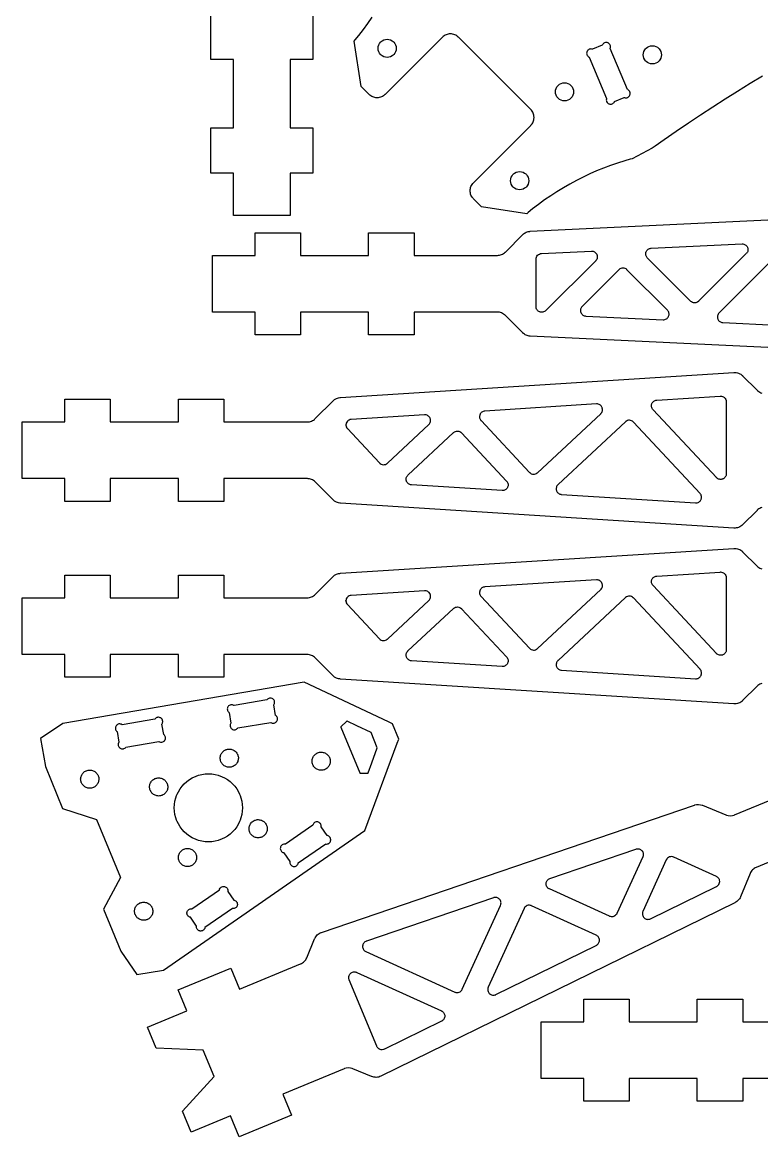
# Model space of a CAD drawing. Extents: x 0 to 997, y 0 to 569.
# Drawn here: x 0 to 130.2, y 4.2 to 200.6 of the extents above; entities that cross this region are included whole.
import ezdxf

# ---------------------------------------------------------------- set-up
doc = ezdxf.new("R2010")
doc.units = 0
doc.layers.get('0').update_dxf_attribs({"linetype": 'CONTINUOUS'})

msp = doc.modelspace()

# ---------------------------------------------------------------- linework, layer by layer
at = {"color": 0}
for points in [[(51.1946, 202.053), (51.1946, 194.053), (47.1946, 194.053), (47.1946, 182.053), (51.1946, 182.053), (51.1946, 174.053), (47.1946, 174.053), (47.1946, 166.553), (37.1944, 166.553), (37.1944, 174.053), (33.1944, 174.053), (33.1944, 182.053), (37.1944, 182.053), (37.1944, 194.053), (33.1944, 194.053), (33.1944, 202.053)], [(130.39, 191.16), (128.185, 189.822), (125.991, 188.465), (123.808, 187.089), (121.636, 185.693), (119.476, 184.281), (117.328, 182.847), (115.192, 181.396), (113.067, 179.926), (111.481, 178.813), (110.955, 178.439), (107.397, 176.581), (107.078, 176.493), (106.126, 176.217), (104.867, 175.818), (103.62, 175.388), (102.387, 174.924), (101.167, 174.426), (99.9619, 173.897), (98.7719, 173.335), (97.5978, 172.742), (96.44, 172.118), (95.2992, 171.461), (94.176, 170.775), (93.0712, 170.058), (91.9853, 169.313), (90.9189, 168.535), (89.8729, 167.729), (89.1011, 167.107), (88.8476, 166.894), (80.88, 168.115), (79.464, 169.532), (79.429, 169.567), (79.3311, 169.678), (79.2142, 169.836), (79.1139, 170.004), (79.0304, 170.181), (78.9646, 170.364), (78.9169, 170.554), (78.8879, 170.749), (78.8782, 170.896), (78.8782, 170.946), (78.8782, 170.996), (78.8879, 171.143), (78.9169, 171.337), (78.9646, 171.528), (79.0304, 171.711), (79.1139, 171.888), (79.2142, 172.056), (79.3311, 172.214), (79.429, 172.325), (79.464, 172.36), (89.5483, 182.444), (89.5833, 182.479), (89.6812, 182.592), (89.7981, 182.749), (89.8986, 182.917), (89.9819, 183.093), (90.0476, 183.276), (90.0954, 183.467), (90.1243, 183.661), (90.1342, 183.81), (90.1342, 183.858), (90.1342, 183.908), (90.1243, 184.057), (90.0954, 184.25), (90.0476, 184.44), (89.9819, 184.624), (89.8986, 184.8), (89.7981, 184.968), (89.6812, 185.126), (89.5833, 185.237), (89.5483, 185.272), (76.8204, 198.001), (76.7854, 198.036), (76.6737, 198.133), (76.5158, 198.25), (76.3479, 198.351), (76.1717, 198.435), (75.9879, 198.5), (75.7982, 198.547), (75.6039, 198.576), (75.4556, 198.586), (75.4063, 198.586), (75.3568, 198.586), (75.2086, 198.576), (75.0142, 198.547), (74.8246, 198.5), (74.6408, 198.435), (74.4644, 198.351), (74.2967, 198.25), (74.1386, 198.133), (74.0269, 198.036), (73.9921, 198.001), (63.9076, 187.917), (63.8728, 187.882), (63.761, 187.783), (63.6031, 187.667), (63.4351, 187.567), (63.2587, 187.483), (63.0751, 187.417), (62.8854, 187.369), (62.6911, 187.34), (62.5428, 187.331), (62.4935, 187.331), (62.444, 187.331), (62.2957, 187.34), (62.1014, 187.369), (61.9117, 187.417), (61.7281, 187.483), (61.5515, 187.567), (61.3837, 187.667), (61.2258, 187.783), (61.114, 187.882), (61.0792, 187.917), (59.6667, 189.329), (58.4456, 197.297), (58.6576, 197.55), (59.2806, 198.322), (60.0864, 199.368), (60.8629, 200.435), (61.6097, 201.519)], [(184.297, 140.778), (89.471, 145.315), (89.4246, 145.317), (89.286, 145.332), (89.1047, 145.367), (88.9281, 145.417), (88.7572, 145.483), (88.5931, 145.565), (88.4368, 145.663), (88.2894, 145.774), (88.185, 145.865), (88.1522, 145.899), (85.0836, 148.967), (85.0486, 149.001), (84.9369, 149.1), (84.779, 149.217), (84.6111, 149.317), (84.4347, 149.4), (84.251, 149.467), (84.0614, 149.514), (83.8671, 149.543), (83.7188, 149.553), (83.6694, 149.553), (68.9978, 149.553), (68.9978, 145.553), (60.9978, 145.553), (60.9978, 149.553), (48.9978, 149.553), (48.9978, 145.553), (40.9978, 145.553), (40.9978, 149.553), (33.4978, 149.553), (33.4978, 159.553), (40.9978, 159.553), (40.9978, 163.553), (48.9978, 163.553), (48.9978, 159.553), (60.9978, 159.553), (60.9978, 163.553), (68.9978, 163.553), (68.9978, 159.553), (83.6694, 159.553), (83.7188, 159.553), (83.8671, 159.563), (84.0614, 159.592), (84.251, 159.639), (84.4347, 159.706), (84.6111, 159.789), (84.779, 159.889), (84.9369, 160.006), (85.0486, 160.104), (85.0836, 160.139), (88.1522, 163.207), (88.1522, 163.207), (88.185, 163.24), (88.2894, 163.332), (88.4368, 163.443), (88.5931, 163.54), (88.7572, 163.622), (88.9281, 163.689), (89.1047, 163.739), (89.286, 163.774), (89.4246, 163.789), (89.471, 163.79), (184.297, 168.328)], [(131.623, 158.301), (122.724, 149.403), (122.698, 149.376), (122.628, 149.292), (122.551, 149.169), (122.492, 149.039), (122.453, 148.903), (122.433, 148.761), (122.434, 148.618), (122.456, 148.475), (122.485, 148.369), (122.498, 148.335), (122.512, 148.301), (122.561, 148.203), (122.641, 148.082), (122.737, 147.976), (122.846, 147.885), (122.967, 147.81), (123.098, 147.753), (123.238, 147.714), (123.347, 147.699), (123.383, 147.697), (142.075, 146.803)], [(130.247, 115.109), (130.063, 115.043), (129.887, 114.96), (129.719, 114.859), (129.561, 114.743), (129.449, 114.645), (129.414, 114.61), (126.877, 112.072), (126.839, 112.035), (126.718, 111.929), (126.546, 111.805), (126.362, 111.7), (126.17, 111.616), (125.969, 111.552), (125.762, 111.509), (125.551, 111.489), (125.39, 111.487), (125.337, 111.491), (56.0242, 115.877), (55.9342, 115.883), (55.6664, 115.933), (55.3271, 116.051), (55.0144, 116.227), (54.8, 116.396), (54.7363, 116.459), (51.5858, 119.61), (51.5508, 119.645), (51.4392, 119.743), (51.2813, 119.859), (51.1133, 119.96), (50.9369, 120.043), (50.7533, 120.109), (50.5636, 120.157), (50.3693, 120.186), (50.221, 120.195), (50.1717, 120.195), (35.5, 120.195), (35.5, 116.195), (27.5, 116.195), (27.5, 120.195), (15.5, 120.195), (15.5, 116.195), (7.5, 116.195), (7.5, 120.195), (0, 120.195), (0, 130.195), (7.5, 130.195), (7.5, 134.195), (15.5, 134.195), (15.5, 130.195), (27.5, 130.195), (27.5, 134.195), (35.5, 134.195), (35.5, 130.195), (50.1717, 130.195), (50.221, 130.195), (50.3693, 130.205), (50.5636, 130.234), (50.7533, 130.282), (50.9369, 130.348), (51.1133, 130.431), (51.2813, 130.532), (51.4392, 130.648), (51.551, 130.746), (51.5858, 130.781), (54.7363, 133.932), (54.8, 133.995), (55.0144, 134.163), (55.3271, 134.34), (55.6664, 134.458), (55.9342, 134.508), (56.0242, 134.513), (125.337, 138.9), (125.39, 138.904), (125.551, 138.903), (125.762, 138.882), (125.969, 138.839), (126.17, 138.775), (126.362, 138.691), (126.546, 138.586), (126.718, 138.462), (126.839, 138.356), (126.877, 138.318), (129.414, 135.781), (129.414, 135.781), (129.449, 135.746), (129.561, 135.648), (129.719, 135.532), (129.887, 135.431), (130.063, 135.348), (130.247, 135.282)], [(130.247, 84.109), (130.063, 84.0432), (129.887, 83.9599), (129.719, 83.8594), (129.561, 83.7425), (129.449, 83.6446), (129.414, 83.6096), (126.877, 81.0724), (126.839, 81.0346), (126.718, 80.9293), (126.546, 80.805), (126.362, 80.7003), (126.17, 80.6156), (125.969, 80.5517), (125.762, 80.509), (125.551, 80.4885), (125.39, 80.4872), (125.337, 80.4906), (56.0242, 84.8775), (55.9342, 84.8832), (55.6664, 84.9329), (55.3271, 85.0508), (55.0144, 85.2275), (54.8, 85.3956), (54.7363, 85.4592), (51.5858, 88.6096), (51.5508, 88.6446), (51.4392, 88.7425), (51.2813, 88.8594), (51.1133, 88.9599), (50.9369, 89.0432), (50.7533, 89.109), (50.5636, 89.1567), (50.3693, 89.1857), (50.221, 89.1954), (50.1717, 89.1954), (35.5, 89.1954), (35.5, 85.1954), (27.5, 85.1954), (27.5, 89.1954), (15.5, 89.1954), (15.5, 85.1954), (7.5, 85.1954), (7.5, 89.1954), (0, 89.1954), (0, 99.1954), (7.5, 99.1954), (7.5, 103.195), (15.5, 103.195), (15.5, 99.1954), (27.5, 99.1954), (27.5, 103.195), (35.5, 103.195), (35.5, 99.1954), (50.1717, 99.1954), (50.221, 99.1954), (50.3693, 99.2053), (50.5636, 99.2342), (50.7533, 99.2819), (50.9369, 99.3478), (51.1133, 99.4311), (51.2813, 99.5315), (51.4392, 99.6483), (51.551, 99.7463), (51.5858, 99.7813), (54.7363, 102.932), (54.8, 102.995), (55.0144, 103.163), (55.3271, 103.34), (55.6664, 103.458), (55.9342, 103.508), (56.0242, 103.513), (125.337, 107.9), (125.39, 107.904), (125.551, 107.902), (125.762, 107.882), (125.969, 107.839), (126.17, 107.775), (126.362, 107.691), (126.546, 107.586), (126.718, 107.462), (126.839, 107.356), (126.877, 107.318), (129.414, 104.781), (129.414, 104.781), (129.449, 104.746), (129.561, 104.648), (129.719, 104.532), (129.887, 104.431), (130.063, 104.348), (130.247, 104.282)], [(142.84, 57.2956), (129.285, 51.6811), (129.24, 51.6622), (129.106, 51.5964), (128.938, 51.4953), (128.781, 51.3786), (128.636, 51.2475), (128.505, 51.1029), (128.389, 50.946), (128.288, 50.7775), (128.222, 50.6443), (128.203, 50.5986), (126.498, 46.4824), (126.481, 46.4406), (126.421, 46.3179), (126.33, 46.1619), (126.225, 46.0153), (126.108, 45.879), (125.98, 45.7538), (125.84, 45.6403), (125.69, 45.5394), (125.571, 45.4721), (125.531, 45.4521), (63.1731, 14.8744), (63.125, 14.851), (62.976, 14.7906), (62.7729, 14.7286), (62.5656, 14.6889), (62.3557, 14.6711), (62.1451, 14.6756), (61.9357, 14.7022), (61.729, 14.7511), (61.5765, 14.8019), (61.5272, 14.8224), (58.2121, 16.1956), (58.2121, 16.1956), (58.1215, 16.2331), (57.835, 16.3097), (57.4467, 16.3478), (57.0583, 16.3097), (56.7718, 16.2331), (56.6813, 16.1956), (45.8982, 11.729), (47.4289, 8.0335), (38.1901, 4.2066), (36.6594, 7.9022), (29.7303, 5.032), (28.1996, 8.7275), (33.7903, 14.8288), (31.8747, 19.4532), (23.6074, 19.8142), (22.0767, 23.5097), (29.0057, 26.3797), (27.475, 30.0753), (36.7137, 33.9021), (38.2446, 30.2067), (49.0276, 34.6731), (49.0733, 34.6921), (49.2065, 34.7579), (49.375, 34.859), (49.5319, 34.9757), (49.6765, 35.1067), (49.8075, 35.2513), (49.9242, 35.4082), (50.0253, 35.5767), (50.0911, 35.7099), (50.11, 35.7556), (51.4832, 39.0707), (51.5036, 39.12), (51.5756, 39.2639), (51.6871, 39.4444), (51.8164, 39.6114), (51.9621, 39.7635), (52.1231, 39.8993), (52.2979, 40.0179), (52.4851, 40.1176), (52.6332, 40.1804), (52.6839, 40.1976), (118.399, 62.6694), (118.484, 62.6986), (118.751, 62.7551), (119.109, 62.7761), (119.466, 62.7326), (119.728, 62.6593), (119.812, 62.6249), (123.928, 60.9199), (124.018, 60.8824), (124.305, 60.8057), (124.693, 60.7676), (125.081, 60.8057), (125.368, 60.8824), (125.458, 60.9199), (139.013, 66.5344)], [(141.568, 14.4569), (126.896, 14.4569), (126.896, 10.4569), (118.896, 10.4569), (118.896, 14.4569), (106.896, 14.4569), (106.896, 10.4569), (98.8958, 10.4569), (98.8958, 14.4569), (91.3958, 14.4569), (91.3958, 24.4569), (98.8958, 24.4569), (98.8958, 28.4569), (106.896, 28.4569), (106.896, 24.4569), (118.896, 24.4569), (118.896, 28.4569), (126.896, 28.4569), (126.896, 24.4569), (141.568, 24.4569)]]:
    msp.add_lwpolyline(points, dxfattribs=at)
for points in [[(63.1333, 197.176), (63.1903, 197.233), (63.3843, 197.381), (63.6626, 197.528), (63.959, 197.615), (64.2647, 197.644), (64.5703, 197.615), (64.8668, 197.528), (65.1451, 197.381), (65.339, 197.233), (65.3961, 197.176), (65.4531, 197.119), (65.6011, 196.925), (65.7475, 196.647), (65.8354, 196.35), (65.8647, 196.044), (65.8354, 195.739), (65.7475, 195.443), (65.6011, 195.164), (65.4531, 194.971), (65.3961, 194.914), (65.339, 194.857), (65.1451, 194.708), (64.8668, 194.561), (64.5703, 194.474), (64.2647, 194.444), (63.959, 194.474), (63.6626, 194.561), (63.3843, 194.708), (63.1903, 194.857), (63.1333, 194.914), (63.0764, 194.971), (62.9283, 195.164), (62.7818, 195.443), (62.694, 195.739), (62.6647, 196.044), (62.694, 196.35), (62.7818, 196.647), (62.9283, 196.925), (63.0764, 197.119), (63.1333, 197.176)], [(103.556, 196.039), (103.57, 196.074), (103.599, 196.185), (103.611, 196.332), (103.595, 196.476), (103.553, 196.614), (103.484, 196.74), (103.393, 196.853), (103.279, 196.946), (103.18, 197.003), (103.145, 197.017), (103.11, 197.031), (102.999, 197.06), (102.852, 197.072), (102.708, 197.057), (102.571, 197.014), (102.444, 196.946), (102.332, 196.854), (102.238, 196.74), (102.181, 196.64), (102.167, 196.606), (100.435, 195.878), (100.4, 195.892), (100.289, 195.921), (100.142, 195.933), (99.9983, 195.918), (99.8608, 195.875), (99.7342, 195.807), (99.6221, 195.715), (99.5283, 195.601), (99.4714, 195.501), (99.4571, 195.467), (99.4429, 195.432), (99.4142, 195.321), (99.4014, 195.174), (99.4174, 195.031), (99.4601, 194.893), (99.5283, 194.767), (99.6201, 194.654), (99.734, 194.56), (99.8332, 194.503), (99.8682, 194.489), (102.922, 187.226), (102.907, 187.192), (102.878, 187.081), (102.866, 186.933), (102.882, 186.789), (102.925, 186.651), (102.993, 186.525), (103.085, 186.413), (103.198, 186.319), (103.298, 186.263), (103.333, 186.249), (103.368, 186.233), (103.478, 186.206), (103.625, 186.193), (103.769, 186.208), (103.907, 186.251), (104.033, 186.319), (104.146, 186.411), (104.239, 186.525), (104.296, 186.625), (104.31, 186.66), (106.042, 187.388), (106.076, 187.374), (106.184, 187.346), (106.33, 187.332), (106.475, 187.347), (106.582, 187.376), (106.616, 187.39), (106.65, 187.404), (106.746, 187.461), (106.859, 187.554), (106.951, 187.668), (107.006, 187.764), (107.02, 187.799), (107.034, 187.832), (107.062, 187.94), (107.076, 188.086), (107.061, 188.232), (107.031, 188.339), (107.017, 188.372), (107.003, 188.407), (106.947, 188.503), (106.853, 188.615), (106.74, 188.707), (106.643, 188.763), (106.609, 188.776), (103.556, 196.039)], [(109.851, 196.019), (109.908, 196.076), (110.102, 196.225), (110.38, 196.371), (110.677, 196.458), (110.982, 196.487), (111.288, 196.458), (111.584, 196.371), (111.863, 196.225), (112.057, 196.076), (112.113, 196.019), (112.17, 195.962), (112.318, 195.768), (112.465, 195.49), (112.553, 195.193), (112.582, 194.888), (112.553, 194.582), (112.465, 194.286), (112.318, 194.008), (112.17, 193.814), (112.113, 193.757), (112.057, 193.7), (111.863, 193.551), (111.584, 193.406), (111.288, 193.317), (110.982, 193.288), (110.677, 193.317), (110.38, 193.406), (110.102, 193.551), (109.908, 193.7), (109.851, 193.757), (109.794, 193.814), (109.646, 194.008), (109.499, 194.286), (109.411, 194.582), (109.382, 194.888), (109.411, 195.193), (109.499, 195.49), (109.646, 195.768), (109.794, 195.962), (109.851, 196.019)], [(94.3636, 189.508), (94.4207, 189.565), (94.6146, 189.714), (94.8929, 189.86), (95.1894, 189.949), (95.495, 189.978), (95.8006, 189.949), (96.0971, 189.86), (96.3754, 189.714), (96.5694, 189.565), (96.6264, 189.508), (96.6833, 189.451), (96.8314, 189.257), (96.9779, 188.979), (97.0657, 188.683), (97.095, 188.378), (97.0657, 188.072), (96.9779, 187.775), (96.8314, 187.497), (96.6833, 187.303), (96.6264, 187.246), (96.5694, 187.189), (96.3754, 187.04), (96.0971, 186.894), (95.8006, 186.807), (95.495, 186.778), (95.1894, 186.807), (94.8929, 186.894), (94.6146, 187.04), (94.4207, 187.189), (94.3636, 187.246), (94.3067, 187.303), (94.1586, 187.497), (94.0122, 187.775), (93.9243, 188.072), (93.895, 188.378), (93.9243, 188.683), (94.0122, 188.979), (94.1586, 189.257), (94.3067, 189.451), (94.3636, 189.508)], [(86.4643, 173.844), (86.5214, 173.901), (86.7153, 174.05), (86.9936, 174.196), (87.2901, 174.285), (87.5957, 174.314), (87.9013, 174.285), (88.1978, 174.196), (88.4761, 174.05), (88.6701, 173.901), (88.7271, 173.844), (88.784, 173.788), (88.9321, 173.594), (89.0786, 173.315), (89.1664, 173.019), (89.1957, 172.714), (89.1664, 172.408), (89.0786, 172.111), (88.9321, 171.833), (88.784, 171.639), (88.7271, 171.582), (88.6701, 171.525), (88.4761, 171.378), (88.1978, 171.231), (87.9013, 171.143), (87.5957, 171.114), (87.2901, 171.143), (86.9936, 171.231), (86.7153, 171.378), (86.5214, 171.525), (86.4643, 171.582), (86.4074, 171.639), (86.2593, 171.833), (86.1129, 172.111), (86.025, 172.408), (85.9957, 172.714), (86.025, 173.019), (86.1129, 173.315), (86.2593, 173.594), (86.4074, 173.788), (86.4643, 173.844)], [(126.775, 161.571), (126.813, 161.572), (126.928, 161.567), (127.076, 161.54), (127.217, 161.492), (127.348, 161.424), (127.468, 161.336), (127.574, 161.232), (127.665, 161.111), (127.722, 161.011), (127.737, 160.976), (127.752, 160.942), (127.788, 160.832), (127.816, 160.685), (127.822, 160.536), (127.806, 160.389), (127.768, 160.246), (127.709, 160.108), (127.629, 159.981), (127.557, 159.892), (127.53, 159.865), (119.134, 151.469), (119.099, 151.435), (118.982, 151.344), (118.81, 151.253), (118.623, 151.196), (118.476, 151.176), (118.427, 151.176), (118.378, 151.176), (118.231, 151.196), (118.044, 151.253), (117.872, 151.344), (117.754, 151.435), (117.72, 151.469), (110.091, 159.099), (110.065, 159.124), (109.995, 159.21), (109.918, 159.332), (109.859, 159.461), (109.82, 159.599), (109.8, 159.74), (109.801, 159.883), (109.823, 160.025), (109.852, 160.132), (109.865, 160.165), (109.878, 160.2), (109.928, 160.299), (110.008, 160.418), (110.104, 160.525), (110.213, 160.617), (110.334, 160.692), (110.465, 160.749), (110.605, 160.786), (110.714, 160.803), (110.75, 160.804), (126.775, 161.571)], [(100.239, 160.301), (100.277, 160.303), (100.392, 160.297), (100.54, 160.269), (100.68, 160.222), (100.812, 160.153), (100.932, 160.067), (101.038, 159.962), (101.128, 159.842), (101.185, 159.742), (101.201, 159.707), (101.216, 159.672), (101.252, 159.563), (101.28, 159.415), (101.286, 159.267), (101.269, 159.119), (101.232, 158.976), (101.173, 158.839), (101.093, 158.711), (101.021, 158.622), (100.994, 158.596), (92.2049, 149.807), (92.1785, 149.781), (92.0912, 149.708), (91.9665, 149.631), (91.8329, 149.572), (91.6929, 149.533), (91.5487, 149.515), (91.4028, 149.518), (91.2575, 149.543), (91.1496, 149.575), (91.1151, 149.59), (91.0806, 149.604), (90.9812, 149.657), (90.861, 149.743), (90.7556, 149.843), (90.6664, 149.958), (90.5946, 150.085), (90.5417, 150.221), (90.509, 150.364), (90.4978, 150.476), (90.4978, 150.514), (90.4978, 158.882), (90.4978, 158.931), (90.5168, 159.078), (90.5717, 159.26), (90.6585, 159.426), (90.774, 159.572), (90.9144, 159.694), (91.0764, 159.789), (91.256, 159.853), (91.4013, 159.879), (91.45, 159.881), (100.239, 160.301)], [(112.872, 148.2), (112.91, 148.199), (113.025, 148.204), (113.173, 148.231), (113.314, 148.279), (113.445, 148.347), (113.565, 148.435), (113.671, 148.539), (113.762, 148.66), (113.819, 148.76), (113.834, 148.794), (113.85, 148.829), (113.885, 148.939), (113.913, 149.086), (113.919, 149.235), (113.903, 149.382), (113.865, 149.525), (113.806, 149.663), (113.726, 149.789), (113.654, 149.879), (113.627, 149.906), (106.501, 157.032), (106.465, 157.067), (106.344, 157.16), (106.17, 157.251), (105.985, 157.306), (105.794, 157.325), (105.603, 157.306), (105.417, 157.251), (105.243, 157.16), (105.122, 157.067), (105.087, 157.032), (98.6115, 150.557), (98.5856, 150.531), (98.5156, 150.446), (98.4381, 150.324), (98.3794, 150.193), (98.3403, 150.056), (98.3207, 149.915), (98.3215, 149.772), (98.3431, 149.629), (98.3726, 149.524), (98.3858, 149.489), (98.399, 149.454), (98.4486, 149.356), (98.5287, 149.236), (98.6243, 149.129), (98.7336, 149.039), (98.8547, 148.964), (98.9858, 148.907), (99.1251, 148.868), (99.2343, 148.853), (99.2708, 148.85), (112.872, 148.2)], [(122.937, 134.74), (122.988, 134.744), (123.142, 134.732), (123.339, 134.683), (123.522, 134.596), (123.648, 134.506), (123.685, 134.472), (123.722, 134.437), (123.819, 134.317), (123.918, 134.14), (123.979, 133.946), (124, 133.793), (124, 133.743), (124, 121.053), (124, 121.015), (123.989, 120.901), (123.955, 120.756), (123.901, 120.618), (123.827, 120.49), (123.735, 120.375), (123.627, 120.274), (123.504, 120.189), (123.402, 120.137), (123.367, 120.123), (123.331, 120.109), (123.221, 120.078), (123.073, 120.056), (122.925, 120.056), (122.78, 120.078), (122.639, 120.121), (122.505, 120.184), (122.381, 120.268), (122.295, 120.343), (122.269, 120.371), (111.092, 132.353), (111.067, 132.379), (111.002, 132.465), (110.929, 132.586), (110.875, 132.715), (110.84, 132.85), (110.824, 132.988), (110.827, 133.128), (110.85, 133.268), (110.88, 133.371), (110.894, 133.405), (110.907, 133.438), (110.956, 133.534), (111.035, 133.651), (111.129, 133.755), (111.235, 133.844), (111.354, 133.918), (111.482, 133.975), (111.618, 134.014), (111.724, 134.031), (111.76, 134.033), (122.937, 134.74)], [(89.3353, 121.298), (89.3696, 121.261), (89.4876, 121.165), (89.6582, 121.067), (89.8415, 121.006), (90.0318, 120.981), (90.2232, 120.993), (90.4104, 121.041), (90.5874, 121.127), (90.7118, 121.215), (90.7486, 121.249), (101.878, 131.631), (101.907, 131.658), (101.984, 131.746), (102.069, 131.874), (102.133, 132.012), (102.175, 132.157), (102.194, 132.307), (102.191, 132.459), (102.165, 132.61), (102.13, 132.722), (102.114, 132.758), (102.099, 132.794), (102.041, 132.897), (101.95, 133.02), (101.841, 133.126), (101.719, 133.215), (101.584, 133.284), (101.44, 133.332), (101.289, 133.358), (101.172, 133.363), (101.133, 133.36), (81.4788, 132.117), (81.4431, 132.114), (81.3365, 132.097), (81.2007, 132.058), (81.0728, 132.002), (80.9546, 131.928), (80.8476, 131.838), (80.754, 131.734), (80.675, 131.617), (80.6258, 131.521), (80.6126, 131.488), (80.5994, 131.455), (80.5693, 131.351), (80.5461, 131.212), (80.5429, 131.072), (80.5592, 130.933), (80.5944, 130.799), (80.6483, 130.669), (80.7206, 130.548), (80.7862, 130.462), (80.8107, 130.436), (89.3353, 121.298)], [(57.9369, 130.627), (57.8888, 130.623), (57.7454, 130.596), (57.5683, 130.531), (57.409, 130.435), (57.271, 130.313), (57.1576, 130.167), (57.0724, 130.002), (57.0188, 129.822), (57.0001, 129.677), (57.0001, 129.628), (57.0001, 129.692), (57.0001, 129.645), (57.0178, 129.505), (57.0697, 129.326), (57.154, 129.159), (57.2369, 129.044), (57.2689, 129.01), (62.9022, 122.971), (62.9365, 122.934), (63.0544, 122.838), (63.2251, 122.74), (63.4085, 122.679), (63.5987, 122.654), (63.7901, 122.666), (63.9772, 122.714), (64.1543, 122.799), (64.2787, 122.888), (64.3156, 122.922), (71.5971, 129.715), (71.6256, 129.741), (71.7026, 129.83), (71.7876, 129.958), (71.8515, 130.096), (71.8936, 130.241), (71.9135, 130.391), (71.9103, 130.542), (71.8837, 130.694), (71.8487, 130.806), (71.8333, 130.842), (71.8178, 130.877), (71.7604, 130.98), (71.6686, 131.103), (71.5603, 131.21), (71.4379, 131.298), (71.3035, 131.367), (71.1594, 131.416), (71.0081, 131.442), (70.8906, 131.446), (70.8517, 131.444), (57.9369, 130.627)], [(118.584, 115.926), (118.621, 115.924), (118.735, 115.928), (118.883, 115.952), (119.023, 115.998), (119.155, 116.063), (119.276, 116.147), (119.383, 116.248), (119.476, 116.365), (119.535, 116.462), (119.551, 116.497), (119.567, 116.531), (119.605, 116.638), (119.637, 116.784), (119.647, 116.932), (119.635, 117.078), (119.602, 117.221), (119.547, 117.359), (119.473, 117.488), (119.404, 117.579), (119.378, 117.606), (107.65, 130.178), (107.616, 130.215), (107.498, 130.312), (107.327, 130.409), (107.144, 130.47), (106.954, 130.495), (106.762, 130.484), (106.575, 130.435), (106.398, 130.35), (106.274, 130.262), (106.237, 130.227), (94.3615, 119.149), (94.3344, 119.124), (94.261, 119.04), (94.1789, 118.92), (94.1156, 118.791), (94.0718, 118.654), (94.0481, 118.512), (94.0449, 118.368), (94.0626, 118.224), (94.0897, 118.116), (94.1022, 118.081), (94.1146, 118.046), (94.1622, 117.946), (94.2401, 117.823), (94.334, 117.713), (94.4424, 117.619), (94.5629, 117.541), (94.694, 117.481), (94.8339, 117.44), (94.9436, 117.422), (94.9804, 117.42), (118.584, 115.926)], [(85.2969, 119.763), (85.3226, 119.736), (85.3918, 119.645), (85.4664, 119.516), (85.5206, 119.378), (85.5538, 119.235), (85.5657, 119.088), (85.5558, 118.941), (85.524, 118.795), (85.486, 118.688), (85.4697, 118.654), (85.4536, 118.619), (85.3947, 118.522), (85.3022, 118.405), (85.1946, 118.304), (85.0738, 118.22), (84.9421, 118.155), (84.8015, 118.109), (84.6543, 118.085), (84.5403, 118.081), (84.5025, 118.083), (68.5474, 119.093), (68.5106, 119.095), (68.4007, 119.113), (68.261, 119.154), (68.1297, 119.214), (68.0092, 119.292), (67.901, 119.386), (67.8069, 119.496), (67.729, 119.619), (67.6815, 119.719), (67.669, 119.754), (67.6565, 119.789), (67.6296, 119.897), (67.6117, 120.041), (67.615, 120.185), (67.6388, 120.327), (67.6825, 120.464), (67.7458, 120.593), (67.8279, 120.713), (67.9014, 120.797), (67.9283, 120.822), (75.9558, 128.311), (75.9928, 128.345), (76.1171, 128.433), (76.294, 128.519), (76.4811, 128.567), (76.6726, 128.579), (76.8629, 128.554), (77.0463, 128.493), (77.2169, 128.395), (77.3349, 128.298), (77.3693, 128.262), (85.2969, 119.763)], [(89.3353, 90.2981), (89.3696, 90.2614), (89.4876, 90.1647), (89.6582, 90.0672), (89.8415, 90.0058), (90.0318, 89.981), (90.2232, 89.9925), (90.4104, 90.041), (90.5874, 90.1264), (90.7118, 90.2147), (90.7486, 90.249), (101.878, 100.631), (101.907, 100.658), (101.984, 100.746), (102.069, 100.874), (102.133, 101.012), (102.175, 101.157), (102.194, 101.307), (102.191, 101.459), (102.165, 101.61), (102.13, 101.723), (102.114, 101.758), (102.099, 101.794), (102.041, 101.897), (101.95, 102.02), (101.841, 102.126), (101.719, 102.215), (101.584, 102.284), (101.44, 102.332), (101.289, 102.358), (101.172, 102.363), (101.133, 102.36), (81.4788, 101.117), (81.4431, 101.114), (81.3365, 101.097), (81.2007, 101.058), (81.0728, 101.002), (80.9546, 100.928), (80.8476, 100.838), (80.754, 100.734), (80.675, 100.617), (80.6258, 100.521), (80.6126, 100.488), (80.5994, 100.455), (80.5693, 100.351), (80.5461, 100.212), (80.5429, 100.072), (80.5592, 99.9335), (80.5944, 99.7986), (80.6483, 99.6694), (80.7206, 99.5479), (80.7862, 99.4625), (80.8107, 99.4363), (89.3353, 90.2981)], [(122.937, 103.74), (122.988, 103.744), (123.142, 103.732), (123.339, 103.683), (123.522, 103.596), (123.648, 103.506), (123.685, 103.472), (123.722, 103.437), (123.819, 103.317), (123.918, 103.14), (123.979, 102.946), (124, 102.793), (124, 102.742), (124, 90.0531), (124, 90.0151), (123.989, 89.9014), (123.955, 89.7557), (123.901, 89.6179), (123.827, 89.4903), (123.735, 89.375), (123.627, 89.2739), (123.504, 89.1892), (123.402, 89.1367), (123.367, 89.1228), (123.331, 89.1089), (123.221, 89.0779), (123.073, 89.0558), (122.925, 89.056), (122.78, 89.0778), (122.639, 89.1208), (122.505, 89.1843), (122.381, 89.2679), (122.295, 89.3432), (122.269, 89.371), (111.092, 101.353), (111.067, 101.379), (111.002, 101.464), (110.929, 101.586), (110.875, 101.715), (110.84, 101.85), (110.824, 101.988), (110.827, 102.128), (110.85, 102.268), (110.88, 102.371), (110.894, 102.404), (110.907, 102.438), (110.956, 102.534), (111.035, 102.651), (111.129, 102.755), (111.235, 102.844), (111.354, 102.918), (111.482, 102.975), (111.618, 103.014), (111.724, 103.031), (111.76, 103.033), (122.937, 103.74)], [(57.9369, 99.6265), (57.8888, 99.6235), (57.7454, 99.5957), (57.5683, 99.5307), (57.409, 99.4353), (57.271, 99.3129), (57.1576, 99.1674), (57.0724, 99.0024), (57.0188, 98.8215), (57.0001, 98.6768), (57.0001, 98.6285), (57.0001, 98.6919), (57.0001, 98.6451), (57.0178, 98.5047), (57.0697, 98.3254), (57.154, 98.159), (57.2369, 98.0442), (57.2689, 98.0099), (62.9022, 91.9711), (62.9365, 91.9343), (63.0544, 91.8376), (63.2251, 91.7401), (63.4085, 91.6789), (63.5987, 91.6539), (63.7901, 91.6656), (63.9772, 91.714), (64.1543, 91.7994), (64.2787, 91.8876), (64.3156, 91.9221), (71.5971, 98.7146), (71.6256, 98.7413), (71.7026, 98.8299), (71.7876, 98.9578), (71.8515, 99.0956), (71.8936, 99.2407), (71.9135, 99.3906), (71.9103, 99.5425), (71.8837, 99.6938), (71.8487, 99.806), (71.8333, 99.8417), (71.8178, 99.8775), (71.7604, 99.98), (71.6686, 100.103), (71.5603, 100.21), (71.4379, 100.298), (71.3035, 100.367), (71.1594, 100.416), (71.0081, 100.442), (70.8906, 100.446), (70.8517, 100.444), (57.9369, 99.6265)], [(118.584, 84.926), (118.621, 84.9236), (118.735, 84.9279), (118.883, 84.9521), (119.023, 84.9975), (119.155, 85.0628), (119.276, 85.1465), (119.383, 85.2475), (119.476, 85.3646), (119.535, 85.4624), (119.551, 85.4965), (119.567, 85.5307), (119.605, 85.6383), (119.637, 85.784), (119.647, 85.9314), (119.635, 86.0779), (119.602, 86.2211), (119.547, 86.3585), (119.473, 86.4876), (119.404, 86.5785), (119.378, 86.6061), (107.65, 99.1779), (107.616, 99.2147), (107.498, 99.3115), (107.327, 99.409), (107.144, 99.4703), (106.954, 99.4953), (106.762, 99.4836), (106.575, 99.4351), (106.398, 99.3497), (106.274, 99.2614), (106.237, 99.2271), (94.3615, 88.149), (94.3344, 88.1239), (94.261, 88.0404), (94.1789, 87.9201), (94.1156, 87.7906), (94.0718, 87.6537), (94.0481, 87.5122), (94.0449, 87.3681), (94.0626, 87.2235), (94.0897, 87.1156), (94.1022, 87.0808), (94.1146, 87.0461), (94.1622, 86.9456), (94.2401, 86.8225), (94.334, 86.7132), (94.4424, 86.6189), (94.5629, 86.541), (94.694, 86.481), (94.8339, 86.4401), (94.9436, 86.4222), (94.9804, 86.4199), (118.584, 84.926)], [(85.2969, 88.7632), (85.3226, 88.7356), (85.3918, 88.6447), (85.4664, 88.5156), (85.5206, 88.3781), (85.5538, 88.2349), (85.5657, 88.0885), (85.5558, 87.9411), (85.524, 87.7953), (85.486, 87.6878), (85.4697, 87.6535), (85.4536, 87.6193), (85.3947, 87.5217), (85.3022, 87.4046), (85.1946, 87.3035), (85.0738, 87.2197), (84.9421, 87.1546), (84.8015, 87.1092), (84.6543, 87.0849), (84.5403, 87.0806), (84.5025, 87.0831), (68.5474, 88.0928), (68.5106, 88.0951), (68.4007, 88.1131), (68.261, 88.1539), (68.1297, 88.214), (68.0092, 88.2918), (67.901, 88.3861), (67.8069, 88.4956), (67.729, 88.6186), (67.6815, 88.719), (67.669, 88.7538), (67.6565, 88.7886), (67.6296, 88.8965), (67.6117, 89.0411), (67.615, 89.1853), (67.6388, 89.3268), (67.6825, 89.4636), (67.7458, 89.5932), (67.8279, 89.7133), (67.9014, 89.7969), (67.9283, 89.8221), (75.9558, 97.3106), (75.9928, 97.345), (76.1171, 97.4332), (76.294, 97.5186), (76.4811, 97.5671), (76.6726, 97.5787), (76.8629, 97.5539), (77.0463, 97.4925), (77.2169, 97.395), (77.3349, 97.2983), (77.3693, 97.2614), (85.2969, 88.7632)], [(7.0813, 62.0471), (13.0982, 60.1151), (17.2743, 49.8808), (14.3268, 44.2908), (17.3446, 36.8951), (20.1908, 32.7843), (24.8557, 33.5815), (60.3415, 58.1514), (66.0424, 73.5613), (66.3022, 74.2638), (65.1881, 76.9943), (64.511, 77.3144), (49.6565, 84.3367), (7.1118, 77.0658), (3.2209, 74.3718), (4.0632, 69.4433), (7.0813, 62.0471)], [(37.2901, 80.1942), (37.2592, 80.2161), (37.1579, 80.2692), (37.0178, 80.3149), (36.8737, 80.3321), (36.7303, 80.3214), (36.5914, 80.2838), (36.4614, 80.2197), (36.3443, 80.1301), (36.2664, 80.0464), (36.2446, 80.0156), (36.2228, 79.9847), (36.1696, 79.8835), (36.124, 79.7433), (36.1068, 79.5993), (36.1174, 79.4558), (36.155, 79.3169), (36.219, 79.1869), (36.3086, 79.0699), (36.3924, 78.9919), (36.4232, 78.97), (36.7397, 77.1182), (36.7179, 77.0874), (36.6649, 76.9861), (36.619, 76.846), (36.6019, 76.7019), (36.6125, 76.5585), (36.6501, 76.4196), (36.7142, 76.2896), (36.8039, 76.1725), (36.8875, 76.0946), (36.9185, 76.0726), (36.9492, 76.0508), (37.0506, 75.9978), (37.1907, 75.9521), (37.3346, 75.935), (37.4782, 75.9456), (37.6171, 75.9832), (37.7471, 76.0472), (37.864, 76.1369), (37.9421, 76.2206), (37.9639, 76.2514), (43.7586, 77.2417), (43.7885, 77.2206), (43.8869, 77.1686), (44.0258, 77.1225), (44.171, 77.1042), (44.2821, 77.1083), (44.3183, 77.1144), (44.3546, 77.1207), (44.4608, 77.1536), (44.5917, 77.2192), (44.7072, 77.3088), (44.7828, 77.3904), (44.804, 77.4204), (44.8253, 77.4504), (44.8772, 77.5487), (44.9233, 77.6876), (44.9417, 77.8328), (44.9375, 77.9439), (44.9313, 77.9801), (44.9251, 78.0164), (44.8922, 78.1226), (44.8267, 78.2535), (44.7369, 78.369), (44.6554, 78.4447), (44.6254, 78.4658), (44.3089, 80.3178), (44.3307, 80.3486), (44.3837, 80.4499), (44.4296, 80.59), (44.4467, 80.734), (44.4361, 80.8775), (44.3985, 81.0164), (44.3344, 81.1464), (44.2449, 81.2635), (44.1611, 81.3414), (44.1303, 81.3632), (44.0994, 81.3851), (43.9981, 81.4382), (43.8579, 81.4839), (43.714, 81.501), (43.5704, 81.4904), (43.4315, 81.4528), (43.3015, 81.3888), (43.1846, 81.2992), (43.1065, 81.2154), (43.0847, 81.1846), (37.2901, 80.1942)], [(24.0444, 73.8725), (24.0751, 73.8507), (24.1765, 73.7976), (24.3167, 73.7519), (24.4606, 73.7349), (24.6042, 73.7454), (24.7431, 73.7831), (24.8731, 73.8471), (24.9901, 73.9367), (25.0681, 74.0204), (25.0899, 74.0512), (25.1117, 74.0821), (25.1647, 74.1835), (25.2104, 74.3236), (25.2276, 74.4675), (25.2171, 74.611), (25.1793, 74.7499), (25.1153, 74.88), (25.0257, 74.9969), (24.9419, 75.0749), (24.9112, 75.0967), (24.5947, 76.9486), (24.616, 76.9786), (24.6678, 77.0769), (24.714, 77.2158), (24.7324, 77.361), (24.7281, 77.4721), (24.7219, 77.5083), (24.7158, 77.5446), (24.6828, 77.6508), (24.6174, 77.7817), (24.5276, 77.8974), (24.446, 77.9729), (24.4161, 77.994), (24.3861, 78.0154), (24.2876, 78.0672), (24.1487, 78.1133), (24.0036, 78.1317), (23.8925, 78.1275), (23.8563, 78.1213), (23.82, 78.1151), (23.7138, 78.0822), (23.5829, 78.0167), (23.4674, 77.9269), (23.3918, 77.8454), (23.3706, 77.8154), (17.5758, 76.8251), (17.545, 76.8469), (17.4437, 76.9), (17.3036, 76.9457), (17.1596, 76.9629), (17.0161, 76.9524), (16.8772, 76.9147), (16.7472, 76.8507), (16.6301, 76.761), (16.5522, 76.6774), (16.5304, 76.6464), (16.5085, 76.6156), (16.4554, 76.5143), (16.4097, 76.3742), (16.3926, 76.2301), (16.4032, 76.0867), (16.4408, 75.9478), (16.5049, 75.8178), (16.5944, 75.7007), (16.6782, 75.6228), (16.709, 75.601), (17.0256, 73.749), (17.0042, 73.7192), (16.9524, 73.6207), (16.9063, 73.4819), (16.8879, 73.3367), (16.8921, 73.2256), (16.8983, 73.1893), (16.9046, 73.1532), (16.9374, 73.0469), (17.0029, 72.9161), (17.0926, 72.8004), (17.1742, 72.7249), (17.2042, 72.7036), (17.2342, 72.6824), (17.3326, 72.6306), (17.4714, 72.5843), (17.6165, 72.566), (17.7276, 72.5701), (17.7639, 72.5764), (17.8001, 72.5826), (17.9064, 72.6156), (18.0372, 72.681), (18.1529, 72.7707), (18.2285, 72.8524), (18.2497, 72.8822), (24.0444, 73.8725)], [(56.1044, 76.4756), (56.126, 76.4226), (59.4274, 68.3322), (59.4489, 68.2793), (60.8985, 68.3033), (60.9183, 68.3569), (61.5637, 70.1014), (62.5349, 72.7264), (61.4207, 75.4569), (58.9031, 76.6471), (57.2086, 77.4482), (57.1569, 77.4725), (56.1044, 76.4756)], [(37.0717, 69.4567), (37.0339, 69.441), (36.9174, 69.4017), (36.7613, 69.3633), (36.6046, 69.341), (36.4482, 69.3346), (36.2932, 69.3432), (36.1406, 69.3668), (35.9915, 69.4047), (35.8471, 69.4567), (35.7082, 69.5221), (35.576, 69.6007), (35.4514, 69.6919), (35.3357, 69.7954), (35.2297, 69.9106), (35.1346, 70.0372), (35.0514, 70.1746), (34.9968, 70.2849), (34.9811, 70.3226), (34.9656, 70.3604), (34.9261, 70.4769), (34.8878, 70.6329), (34.8656, 70.7897), (34.859, 70.9461), (34.8678, 71.1011), (34.8912, 71.2538), (34.9292, 71.4028), (34.9811, 71.5472), (35.0467, 71.6861), (35.1251, 71.8183), (35.2164, 71.9429), (35.3197, 72.0586), (35.435, 72.1646), (35.5615, 72.2597), (35.699, 72.3429), (35.8093, 72.3975), (35.8471, 72.4131), (35.8849, 72.4288), (36.0014, 72.4681), (36.1574, 72.5064), (36.3142, 72.5287), (36.4706, 72.5353), (36.6256, 72.5265), (36.7781, 72.5029), (36.9271, 72.465), (37.0717, 72.4131), (37.2106, 72.3476), (37.3428, 72.2692), (37.4672, 72.1779), (37.5831, 72.0744), (37.689, 71.9593), (37.7842, 71.8326), (37.8674, 71.6951), (37.9219, 71.585), (37.9376, 71.5472), (37.9532, 71.5094), (37.9925, 71.3929), (38.031, 71.2368), (38.0532, 71.0801), (38.0597, 70.9237), (38.051, 70.7688), (38.0275, 70.6161), (37.9894, 70.4671), (37.9375, 70.3226), (37.8721, 70.1838), (37.7936, 70.0515), (37.7024, 69.9269), (37.5989, 69.8113), (37.4836, 69.7053), (37.3571, 69.6101), (37.2196, 69.5269), (37.1094, 69.4724), (37.0717, 69.4567)], [(53.2611, 68.9081), (53.2233, 68.8924), (53.1068, 68.8531), (52.9508, 68.8147), (52.794, 68.7924), (52.6376, 68.7858), (52.4826, 68.7946), (52.3301, 68.8182), (52.1811, 68.8561), (52.0365, 68.9081), (51.8976, 68.9735), (51.7654, 69.0521), (51.6408, 69.1432), (51.5251, 69.2467), (51.4192, 69.3619), (51.3242, 69.4885), (51.2408, 69.626), (51.1862, 69.7361), (51.1707, 69.7739), (51.155, 69.8118), (51.1157, 69.9283), (51.0774, 70.0843), (51.055, 70.2411), (51.0485, 70.3975), (51.0572, 70.5525), (51.0808, 70.705), (51.1188, 70.854), (51.1707, 70.9985), (51.2361, 71.1374), (51.3147, 71.2696), (51.4058, 71.3942), (51.5093, 71.5099), (51.6244, 71.616), (51.7511, 71.711), (51.8886, 71.7942), (51.9987, 71.8487), (52.0365, 71.8644), (52.0743, 71.8801), (52.1908, 71.9194), (52.3469, 71.9578), (52.5036, 71.9801), (52.66, 71.9867), (52.815, 71.9779), (52.9676, 71.9543), (53.1167, 71.9164), (53.2611, 71.8644), (53.4, 71.799), (53.5322, 71.7204), (53.6568, 71.6292), (53.7726, 71.5258), (53.8785, 71.4106), (53.9736, 71.284), (54.0568, 71.1465), (54.1114, 71.0364), (54.1271, 70.9985), (54.1428, 70.9608), (54.1821, 70.8443), (54.2204, 70.6882), (54.2428, 70.5315), (54.2493, 70.375), (54.2406, 70.22), (54.2169, 70.0675), (54.179, 69.9185), (54.1271, 69.7739), (54.0617, 69.635), (53.9831, 69.5028), (53.8918, 69.3783), (53.7885, 69.2625), (53.6732, 69.1565), (53.5467, 69.0615), (53.4092, 68.9782), (53.2989, 68.9236), (53.2611, 68.9081)], [(12.4917, 65.7501), (12.4539, 65.7344), (12.3373, 65.6951), (12.1813, 65.6568), (12.0246, 65.6344), (11.8682, 65.6279), (11.7132, 65.6367), (11.5606, 65.6603), (11.4116, 65.6982), (11.2671, 65.7501), (11.1282, 65.8156), (10.996, 65.8942), (10.8714, 65.9854), (10.7557, 66.0888), (10.6497, 66.204), (10.5546, 66.3306), (10.4714, 66.4681), (10.4168, 66.5783), (10.4012, 66.6161), (10.3855, 66.6539), (10.3462, 66.7703), (10.3078, 66.9264), (10.2855, 67.0832), (10.279, 67.2396), (10.2877, 67.3946), (10.3112, 67.5471), (10.3492, 67.6961), (10.4012, 67.8407), (10.4666, 67.9796), (10.5451, 68.1118), (10.6363, 68.2362), (10.7398, 68.3521), (10.855, 68.4581), (10.9816, 68.5531), (11.1191, 68.6364), (11.2293, 68.691), (11.2671, 68.7065), (11.3048, 68.7222), (11.4214, 68.7615), (11.5774, 68.7999), (11.7342, 68.8222), (11.8906, 68.8287), (12.0456, 68.82), (12.1981, 68.7964), (12.3472, 68.7585), (12.4916, 68.7065), (12.6305, 68.6411), (12.7628, 68.5625), (12.8873, 68.4714), (13.003, 68.3679), (13.1091, 68.2526), (13.2041, 68.1261), (13.2873, 67.9886), (13.3419, 67.8785), (13.3576, 67.8406), (13.3732, 67.8028), (13.4125, 67.6863), (13.4509, 67.5303), (13.4732, 67.3735), (13.4797, 67.2171), (13.471, 67.0621), (13.4474, 66.9096), (13.4095, 66.7606), (13.3576, 66.6161), (13.2921, 66.4772), (13.2135, 66.345), (13.1223, 66.2204), (13.0189, 66.1047), (12.9037, 65.9986), (12.7771, 65.9036), (12.6397, 65.8204), (12.5295, 65.7658), (12.4917, 65.7501)], [(24.6324, 64.3807), (24.5946, 64.3651), (24.4781, 64.3258), (24.3219, 64.2875), (24.1653, 64.2651), (24.0089, 64.2586), (23.8539, 64.2674), (23.7013, 64.291), (23.5522, 64.3289), (23.4078, 64.3808), (23.2689, 64.4462), (23.1367, 64.5249), (23.0121, 64.616), (22.8964, 64.7194), (22.7904, 64.8347), (22.6953, 64.9612), (22.6121, 65.0987), (22.5575, 65.2089), (22.5419, 65.2467), (22.5263, 65.2844), (22.4868, 65.4011), (22.4485, 65.5571), (22.4262, 65.7138), (22.4197, 65.8703), (22.4285, 66.0253), (22.4519, 66.1778), (22.4899, 66.3268), (22.5419, 66.4713), (22.6074, 66.6101), (22.6858, 66.7424), (22.7771, 66.8669), (22.8804, 66.9826), (22.9957, 67.0888), (23.1222, 67.1838), (23.2597, 67.2669), (23.37, 67.3215), (23.4078, 67.3372), (23.4456, 67.3529), (23.5621, 67.3922), (23.7181, 67.4306), (23.8749, 67.4529), (24.0313, 67.4593), (24.1863, 67.4507), (24.3388, 67.4271), (24.4879, 67.3892), (24.6324, 67.3372), (24.7713, 67.2718), (24.9035, 67.1932), (25.0281, 67.1019), (25.1437, 66.9986), (25.2497, 66.8833), (25.3449, 66.7568), (25.4281, 66.6193), (25.4826, 66.5092), (25.4983, 66.4713), (25.5139, 66.4335), (25.5533, 66.3169), (25.5917, 66.161), (25.6139, 66.0042), (25.6204, 65.8478), (25.6117, 65.6928), (25.5882, 65.5403), (25.5501, 65.3912), (25.4983, 65.2467), (25.4328, 65.1078), (25.3543, 64.9756), (25.2631, 64.8511), (25.1596, 64.7353), (25.0444, 64.6293), (24.9178, 64.5342), (24.7803, 64.451), (24.6701, 64.3964), (24.6324, 64.3807)], [(35.0738, 56.634), (34.9368, 56.5774), (34.5146, 56.4343), (33.9428, 56.2915), (33.3624, 56.2058), (32.7776, 56.1774), (32.1929, 56.2058), (31.6126, 56.2915), (31.0407, 56.4343), (30.6185, 56.5774), (30.4815, 56.634), (30.3446, 56.6907), (29.9449, 56.8881), (29.4396, 57.1915), (28.9686, 57.5414), (28.535, 57.9347), (28.1418, 58.3683), (27.7919, 58.8393), (27.4885, 59.3446), (27.2911, 59.7443), (27.2344, 59.8813), (27.1776, 60.0182), (27.0346, 60.4403), (26.8918, 61.0122), (26.8063, 61.5926), (26.7776, 62.1774), (26.8063, 62.7619), (26.8918, 63.3424), (27.0346, 63.9143), (27.1776, 64.3365), (27.2344, 64.4735), (27.2911, 64.6104), (27.4885, 65.0101), (27.7919, 65.5154), (28.1418, 65.9864), (28.535, 66.42), (28.9686, 66.8132), (29.4396, 67.1631), (29.9449, 67.4665), (30.3446, 67.6639), (30.4815, 67.7206), (30.6185, 67.7774), (31.0407, 67.9204), (31.6126, 68.0632), (32.1929, 68.1487), (32.7776, 68.1774), (33.3624, 68.1487), (33.9428, 68.0632), (34.5146, 67.9204), (34.9368, 67.7774), (35.0738, 67.7206), (35.2107, 67.6639), (35.6104, 67.4665), (36.1157, 67.1631), (36.5867, 66.8132), (37.0203, 66.42), (37.4136, 65.9864), (37.7633, 65.5154), (38.0669, 65.0101), (38.2642, 64.6104), (38.321, 64.4735), (38.3776, 64.3365), (38.5207, 63.9143), (38.6635, 63.3424), (38.749, 62.7619), (38.7776, 62.1774), (38.749, 61.5926), (38.6635, 61.0122), (38.5207, 60.4403), (38.3776, 60.0182), (38.321, 59.8813), (38.2642, 59.7443), (38.0669, 59.3446), (37.7633, 58.8393), (37.4136, 58.3683), (37.0203, 57.9347), (36.5867, 57.5414), (36.1157, 57.1915), (35.6104, 56.8881), (35.2107, 56.6907), (35.0738, 56.634)], [(42.1476, 57.0174), (42.1097, 57.0018), (41.9932, 56.9625), (41.8372, 56.9242), (41.6804, 56.9018), (41.524, 56.8953), (41.369, 56.904), (41.2165, 56.9275), (41.0675, 56.9656), (40.9229, 57.0174), (40.784, 57.0829), (40.6518, 57.1614), (40.5272, 57.2526), (40.4115, 57.3561), (40.3056, 57.4713), (40.2106, 57.5979), (40.1272, 57.7354), (40.0726, 57.8456), (40.0571, 57.8833), (40.0414, 57.9211), (40.0021, 58.0376), (39.9637, 58.1938), (39.9414, 58.3504), (39.9349, 58.5068), (39.9436, 58.6618), (39.9672, 58.8144), (40.0051, 58.9635), (40.0571, 59.1079), (40.1225, 59.2468), (40.2011, 59.379), (40.2922, 59.5036), (40.3957, 59.6193), (40.511, 59.7253), (40.6375, 59.8204), (40.775, 59.9036), (40.8851, 59.9582), (40.9229, 59.9737), (40.9607, 59.9894), (41.0772, 60.0287), (41.2333, 60.0672), (41.39, 60.0894), (41.5464, 60.096), (41.7014, 60.0872), (41.854, 60.0637), (42.0031, 60.0258), (42.1475, 59.9737), (42.2864, 59.9083), (42.4186, 59.8299), (42.5432, 59.7386), (42.6589, 59.6351), (42.7649, 59.52), (42.86, 59.3933), (42.9432, 59.256), (42.9978, 59.1457), (43.0135, 59.1079), (43.029, 59.0701), (43.0685, 58.9536), (43.1068, 58.7976), (43.129, 58.6408), (43.1356, 58.4844), (43.1269, 58.3294), (43.1033, 58.1768), (43.0654, 58.0278), (43.0135, 57.8833), (42.9479, 57.7444), (42.8694, 57.6122), (42.7783, 57.4876), (42.6749, 57.3719), (42.5596, 57.266), (42.4331, 57.1708), (42.2956, 57.0876), (42.1853, 57.0331), (42.1476, 57.0174)], [(53.4406, 55.8058), (53.4767, 55.7993), (53.5878, 55.7939), (53.7332, 55.8108), (53.8725, 55.8556), (53.9715, 55.9063), (54.0017, 55.9272), (54.0318, 55.9482), (54.1142, 56.0228), (54.2051, 56.1375), (54.2721, 56.2676), (54.3061, 56.3735), (54.3126, 56.4097), (54.3192, 56.4458), (54.3246, 56.5569), (54.3078, 56.7024), (54.2631, 56.8417), (54.2122, 56.9406), (54.1914, 56.9707), (54.1704, 57.001), (54.0957, 57.0833), (53.981, 57.1743), (53.8508, 57.2411), (53.745, 57.2751), (53.7089, 57.2818), (52.6394, 58.8264), (52.6461, 58.8636), (52.6514, 58.9778), (52.6336, 59.1242), (52.5883, 59.2618), (52.5181, 59.3874), (52.4253, 59.4974), (52.3122, 59.5882), (52.1815, 59.6564), (52.0728, 59.6917), (52.0357, 59.6983), (51.9985, 59.7051), (51.8842, 59.7104), (51.7379, 59.6926), (51.6001, 59.6474), (51.4746, 59.5771), (51.3646, 59.4843), (51.2737, 59.3713), (51.2056, 59.2406), (51.1703, 59.1318), (51.1636, 59.0946), (46.3304, 55.7481), (46.2942, 55.7547), (46.1831, 55.7601), (46.0378, 55.7433), (45.8985, 55.6986), (45.7994, 55.6478), (45.7693, 55.6268), (45.739, 55.606), (45.6567, 55.5313), (45.5658, 55.4165), (45.4989, 55.2864), (45.4649, 55.1806), (45.4583, 55.1443), (45.4515, 55.1071), (45.4462, 54.9929), (45.464, 54.8465), (45.5093, 54.7089), (45.5796, 54.5833), (45.6724, 54.4733), (45.7854, 54.3825), (45.9161, 54.3143), (46.0249, 54.279), (46.0621, 54.2724), (47.1315, 52.7276), (47.1247, 52.6906), (47.1194, 52.5763), (47.1374, 52.43), (47.1825, 52.2922), (47.2528, 52.1667), (47.3457, 52.0567), (47.4586, 51.9658), (47.5893, 51.8978), (47.6982, 51.8625), (47.7354, 51.8557), (47.7725, 51.849), (47.8868, 51.8436), (48.0331, 51.8615), (48.1708, 51.9068), (48.2964, 51.9769), (48.4063, 52.0699), (48.4971, 52.1828), (48.5653, 52.3135), (48.6006, 52.4224), (48.6074, 52.4594), (53.4406, 55.8058)], [(29.7083, 51.9415), (29.6704, 51.9258), (29.5539, 51.8865), (29.3979, 51.8482), (29.2411, 51.8258), (29.0847, 51.8194), (28.9297, 51.8281), (28.7772, 51.8517), (28.6282, 51.8896), (28.4836, 51.9415), (28.3447, 52.0069), (28.2125, 52.0856), (28.0881, 52.1767), (27.9722, 52.2801), (27.8663, 52.3954), (27.7713, 52.5219), (27.6881, 52.6594), (27.6335, 52.7696), (27.6178, 52.8074), (27.6021, 52.8453), (27.5628, 52.9618), (27.5244, 53.1178), (27.5021, 53.2746), (27.4956, 53.431), (27.5043, 53.586), (27.5279, 53.7385), (27.5658, 53.8875), (27.6178, 54.0319), (27.6832, 54.1708), (27.7618, 54.3031), (27.8529, 54.4276), (27.9564, 54.5435), (28.0717, 54.6494), (28.1982, 54.7444), (28.3357, 54.8276), (28.4458, 54.8822), (28.4836, 54.8979), (28.5214, 54.9136), (28.6379, 54.9529), (28.794, 54.9913), (28.9507, 55.0136), (29.1071, 55.0201), (29.2622, 55.0114), (29.4147, 54.9878), (29.5638, 54.9499), (29.7083, 54.8979), (29.8472, 54.8325), (29.9794, 54.7539), (30.1039, 54.6626), (30.2197, 54.5593), (30.3257, 54.444), (30.4207, 54.3175), (30.504, 54.18), (30.5585, 54.0699), (30.5742, 54.0319), (30.5899, 53.9943), (30.6292, 53.8778), (30.6675, 53.7217), (30.6899, 53.565), (30.6964, 53.4085), (30.6876, 53.2535), (30.664, 53.101), (30.6261, 52.9519), (30.5742, 52.8075), (30.5087, 52.6686), (30.4301, 52.5364), (30.339, 52.4118), (30.2356, 52.2961), (30.1203, 52.19), (29.9938, 52.095), (29.8562, 52.0118), (29.746, 51.9572), (29.7083, 51.9415)], [(92.8414, 47.8774), (92.8069, 47.8931), (92.7085, 47.9506), (92.59, 48.0412), (92.4874, 48.1475), (92.4019, 48.2671), (92.3349, 48.3979), (92.2875, 48.5378), (92.2611, 48.6846), (92.2553, 48.7986), (92.2572, 48.8362), (92.259, 48.8742), (92.276, 48.9869), (92.3167, 49.1306), (92.3774, 49.2651), (92.4569, 49.3888), (92.5536, 49.4993), (92.6661, 49.595), (92.7929, 49.6738), (92.8965, 49.7214), (92.9324, 49.7336), (108.06, 54.9064), (108.094, 54.9183), (108.203, 54.9439), (108.348, 54.9596), (108.492, 54.9543), (108.633, 54.9286), (108.769, 54.8828), (108.898, 54.8178), (109.017, 54.7339), (109.099, 54.6592), (109.124, 54.6318), (109.149, 54.6046), (109.215, 54.5151), (109.287, 54.3885), (109.339, 54.254), (109.371, 54.114), (109.383, 53.971), (109.374, 53.8271), (109.344, 53.6846), (109.308, 53.5793), (109.293, 53.5457), (104.742, 43.5553), (104.722, 43.5094), (104.64, 43.3803), (104.509, 43.2336), (104.355, 43.1172), (104.183, 43.0332), (103.997, 42.9833), (103.805, 42.9699), (103.61, 42.9947), (103.464, 43.0389), (103.418, 43.0597), (92.8414, 47.8774)], [(122.276, 48.3111), (122.319, 48.3324), (122.441, 48.4129), (122.58, 48.5407), (122.69, 48.6899), (122.771, 48.8557), (122.82, 49.0335), (122.836, 49.2186), (122.816, 49.4063), (122.778, 49.5471), (122.76, 49.5917), (122.784, 49.5331), (122.766, 49.5763), (122.696, 49.6993), (122.579, 49.845), (122.438, 49.9665), (122.317, 50.041), (122.275, 50.0603), (114.759, 53.4836), (114.713, 53.5046), (114.567, 53.5488), (114.372, 53.5736), (114.18, 53.56), (113.994, 53.5103), (113.822, 53.4262), (113.667, 53.3099), (113.537, 53.1632), (113.455, 53.034), (113.435, 52.9882), (109.307, 43.9261), (109.291, 43.8907), (109.253, 43.7792), (109.224, 43.6285), (109.217, 43.4767), (109.234, 43.3265), (109.273, 43.1806), (109.334, 43.0414), (109.417, 42.9118), (109.492, 42.8217), (109.52, 42.7944), (109.548, 42.7674), (109.64, 42.6946), (109.772, 42.6158), (109.913, 42.5589), (110.06, 42.524), (110.21, 42.5115), (110.362, 42.5221), (110.512, 42.556), (110.622, 42.5965), (110.657, 42.6136), (122.276, 48.3111)], [(34.7203, 47.7094), (34.7271, 47.7467), (34.7624, 47.8554), (34.8304, 47.9863), (34.9213, 48.0992), (35.0313, 48.1919), (35.1568, 48.2622), (35.2946, 48.3075), (35.4408, 48.3254), (35.5551, 48.32), (35.5924, 48.3132), (35.6294, 48.3065), (35.7383, 48.2713), (35.869, 48.2032), (35.9819, 48.1124), (36.0749, 48.0024), (36.1451, 47.8768), (36.1903, 47.739), (36.2082, 47.5928), (36.2029, 47.4785), (36.1961, 47.4413), (37.2656, 45.8967), (37.3028, 45.8899), (37.4115, 45.8547), (37.5422, 45.7865), (37.6553, 45.6957), (37.7481, 45.5857), (37.8183, 45.4601), (37.8636, 45.3224), (37.8814, 45.1761), (37.8761, 45.0618), (37.8693, 45.0246), (37.8626, 44.9875), (37.8274, 44.8788), (37.7592, 44.7481), (37.6683, 44.635), (37.5583, 44.5422), (37.4328, 44.4719), (37.2951, 44.4267), (37.1487, 44.4089), (37.0344, 44.4142), (36.9974, 44.4208), (32.164, 41.0744), (32.1575, 41.0382), (32.1235, 40.9324), (32.0565, 40.8022), (31.9657, 40.6875), (31.8833, 40.6129), (31.8532, 40.5919), (31.8229, 40.571), (31.724, 40.5201), (31.5846, 40.4754), (31.4393, 40.4586), (31.3282, 40.464), (31.2921, 40.4706), (31.2558, 40.4772), (31.15, 40.5113), (31.0199, 40.5782), (30.9051, 40.669), (30.8304, 40.7514), (30.8096, 40.7815), (30.7886, 40.8118), (30.7378, 40.9107), (30.6931, 41.0501), (30.6762, 41.1954), (30.6817, 41.3065), (30.6882, 41.3426), (29.6188, 42.8872), (29.5817, 42.894), (29.4728, 42.9293), (29.3421, 42.9975), (29.2292, 43.0883), (29.1363, 43.1982), (29.066, 43.3239), (29.0208, 43.4615), (29.0029, 43.6079), (29.0082, 43.7221), (29.015, 43.7593), (29.0218, 43.7965), (29.0571, 43.9053), (29.1253, 44.036), (29.216, 44.1489), (29.326, 44.2418), (29.4517, 44.3121), (29.5893, 44.3574), (29.7356, 44.3751), (29.8499, 44.3699), (29.8871, 44.3631), (34.7203, 47.7094)], [(21.9928, 42.4685), (21.955, 42.4528), (21.8385, 42.4135), (21.6825, 42.3751), (21.5257, 42.3528), (21.3693, 42.3462), (21.2143, 42.355), (21.0618, 42.3786), (20.9126, 42.4165), (20.7682, 42.4685), (20.6293, 42.5339), (20.4971, 42.6125), (20.3725, 42.7036), (20.2568, 42.8071), (20.1508, 42.9224), (20.0558, 43.0489), (19.9725, 43.1864), (19.9179, 43.2967), (19.9024, 43.3343), (19.8867, 43.3722), (19.8474, 43.4886), (19.809, 43.6447), (19.7867, 43.8015), (19.7801, 43.9579), (19.7889, 44.1129), (19.8125, 44.2654), (19.8504, 44.4144), (19.9024, 44.559), (19.9678, 44.6979), (20.0464, 44.8301), (20.1375, 44.9546), (20.241, 45.0704), (20.3561, 45.1764), (20.4828, 45.2714), (20.6203, 45.3547), (20.7304, 45.4092), (20.7682, 45.4249), (20.806, 45.4406), (20.9225, 45.4799), (21.0786, 45.5182), (21.2353, 45.5406), (21.3917, 45.5471), (21.5467, 45.5383), (21.6993, 45.5147), (21.8483, 45.4768), (21.9928, 45.4249), (22.1317, 45.3594), (22.2639, 45.2808), (22.3885, 45.1897), (22.5042, 45.0862), (22.6101, 44.971), (22.7053, 44.8444), (22.7885, 44.7069), (22.8431, 44.5967), (22.8587, 44.5589), (22.8744, 44.5211), (22.9138, 44.4046), (22.9521, 44.2486), (22.9744, 44.0918), (22.981, 43.9354), (22.9722, 43.7804), (22.9486, 43.6279), (22.9107, 43.4789), (22.8587, 43.3343), (22.7933, 43.1954), (22.7147, 43.0632), (22.6235, 42.9388), (22.5201, 42.8229), (22.4049, 42.7169), (22.2783, 42.6219), (22.1408, 42.5388), (22.0306, 42.4842), (21.9928, 42.4685)], [(60.6203, 38.6842), (60.5844, 38.6719), (60.4807, 38.6244), (60.354, 38.5457), (60.2415, 38.4499), (60.1447, 38.3393), (60.0653, 38.2157), (60.0044, 38.0811), (59.9639, 37.9375), (59.9468, 37.8247), (59.945, 37.7869), (59.9432, 37.7492), (59.949, 37.6351), (59.9754, 37.4883), (60.0228, 37.3485), (60.0897, 37.2176), (60.1753, 37.0981), (60.2778, 36.9918), (60.3962, 36.9011), (60.4949, 36.8436), (60.5293, 36.8279), (76.1753, 29.7011), (76.2211, 29.6803), (76.3671, 29.636), (76.5621, 29.6113), (76.7549, 29.6247), (76.9403, 29.6746), (77.1126, 29.7586), (77.2669, 29.875), (77.3978, 30.0215), (77.479, 30.1507), (77.4999, 30.1965), (84.2319, 44.9758), (84.2472, 45.0094), (84.2831, 45.1147), (84.3131, 45.2572), (84.3218, 45.4011), (84.3099, 45.5442), (84.2778, 45.6842), (84.2256, 45.8186), (84.1537, 45.9453), (84.0875, 46.0347), (84.0628, 46.0619), (84.0379, 46.0893), (83.9554, 46.164), (83.8364, 46.2479), (83.7076, 46.3129), (83.5715, 46.3586), (83.4303, 46.3844), (83.2862, 46.3897), (83.1414, 46.374), (83.0332, 46.3485), (82.9983, 46.3365), (60.6203, 38.6842)], [(89.6979, 44.9138), (89.6521, 44.9347), (89.5061, 44.9789), (89.3111, 45.0036), (89.1183, 44.9901), (88.9331, 44.9404), (88.7606, 44.8564), (88.6062, 44.74), (88.4754, 44.5933), (88.3943, 44.4642), (88.3733, 44.4183), (82.0643, 30.5675), (82.0481, 30.5319), (82.0107, 30.4206), (81.9811, 30.2699), (81.9749, 30.1181), (81.9915, 29.9679), (82.0306, 29.8219), (82.0915, 29.6828), (82.174, 29.5532), (82.2493, 29.4631), (82.2772, 29.4358), (82.3051, 29.4087), (82.3975, 29.336), (82.5294, 29.2572), (82.6701, 29.2003), (82.8172, 29.1653), (82.9679, 29.1529), (83.1194, 29.1635), (83.2692, 29.1974), (83.3796, 29.2379), (83.4146, 29.255), (101.096, 37.9256), (101.128, 37.9413), (101.22, 37.9978), (101.331, 38.0856), (101.427, 38.1869), (101.508, 38.3004), (101.573, 38.424), (101.62, 38.556), (101.648, 38.6944), (101.657, 38.8018), (101.656, 38.8376), (101.656, 38.8735), (101.644, 38.9806), (101.612, 39.1182), (101.561, 39.2487), (101.493, 39.3704), (101.409, 39.4815), (101.31, 39.5803), (101.197, 39.6649), (101.103, 39.7186), (101.071, 39.7335), (89.6979, 44.9138)], [(63.7981, 19.636), (63.7522, 19.6135), (63.6058, 19.565), (63.4051, 19.535), (63.2026, 19.5458), (63.0521, 19.5803), (63.0044, 19.5982), (62.9568, 19.6163), (62.8212, 19.69), (62.6619, 19.8156), (62.5313, 19.9708), (62.4533, 20.104), (62.4339, 20.1511), (57.5779, 31.8744), (57.5635, 31.9094), (57.5306, 32.0192), (57.5058, 32.1667), (57.5035, 32.3147), (57.5228, 32.4608), (57.5633, 32.6025), (57.6244, 32.7372), (57.706, 32.8626), (57.7799, 32.9501), (57.8071, 32.9764), (57.8343, 33.0028), (57.9243, 33.0736), (58.0525, 33.1506), (58.1893, 33.2071), (58.3324, 33.2426), (58.479, 33.2569), (58.6268, 33.2493), (58.7735, 33.2196), (58.8818, 33.1829), (58.9164, 33.1672), (73.8282, 26.3747), (73.8607, 26.36), (73.9542, 26.3061), (74.0672, 26.2215), (74.1665, 26.1229), (74.2507, 26.0118), (74.3188, 25.8901), (74.3692, 25.7596), (74.4013, 25.6219), (74.4129, 25.5149), (74.4135, 25.479), (74.414, 25.4432), (74.4053, 25.3358), (74.3772, 25.1974), (74.3304, 25.0654), (74.266, 24.9418), (74.185, 24.8283), (74.0886, 24.7269), (73.9778, 24.6392), (73.886, 24.5826), (73.8539, 24.5669), (63.7981, 19.636)]]:
    msp.add_lwpolyline(points, close=True, dxfattribs=at)

doc.saveas('drawing.dxf')
